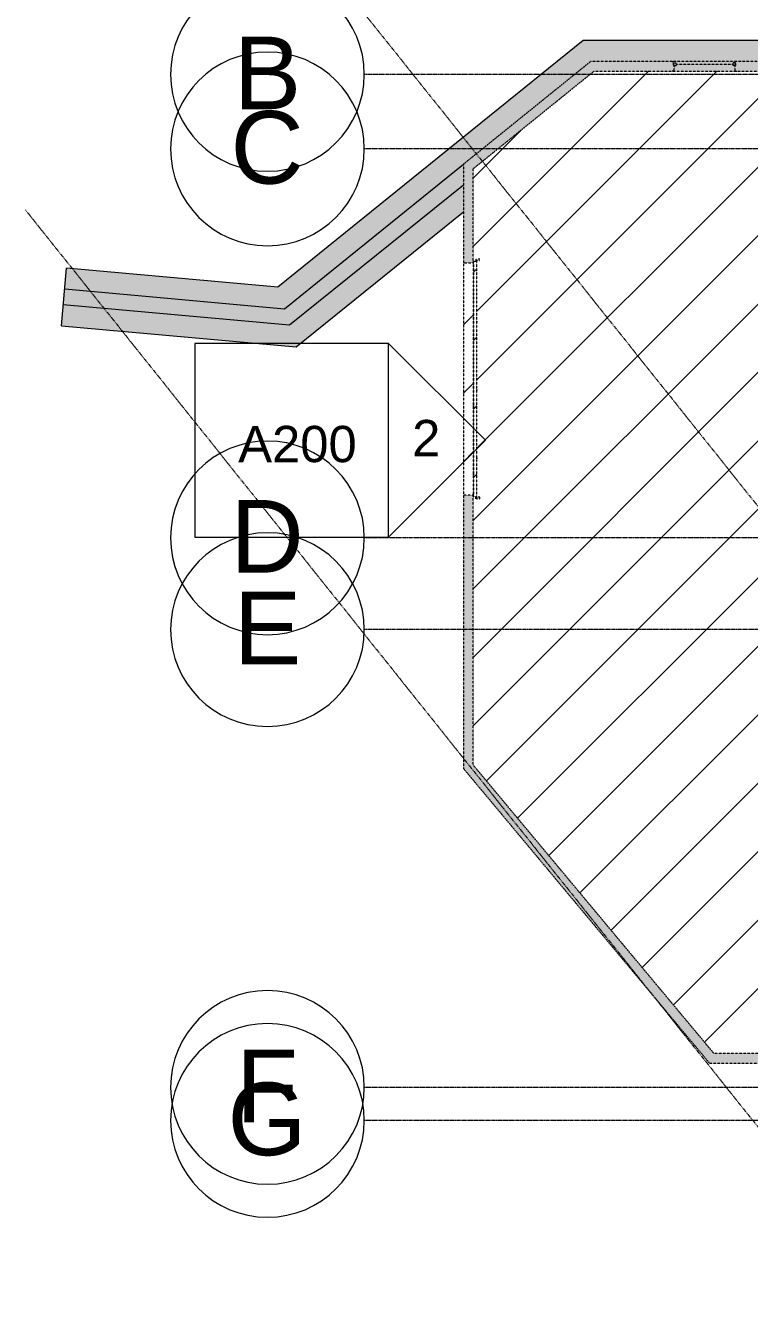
# Model space of a CAD drawing. Header units: inches. Extents: x -4124 to 1943, y 10204 to 12096.
# Drawn here: x -4124 to -3675, y 10694 to 11479 of the extents above; entities that cross this region are included whole.
import ezdxf

# ---------------------------------------------------------------- set-up
doc = ezdxf.new("R2010")
doc.units = ezdxf.units.IN
doc.header["$MEASUREMENT"] = 0
for name, pattern in [('Demolished', [0.1875, 0.125, -0.0625]), ('Double Dash 3_8_', [1, 0.375, -0.125, 0.125, -0.125, 0.125, -0.125]), ('Grid Line 1_2_', [0.875, 0.5, -0.125, 0.125, -0.125])]:
    doc.linetypes.add(name, pattern=pattern)
for name, color, linetype, lineweight in [('A-DOOR-5', 10, 'Demolished', 9), ('A-DOOR-6', 1, 'Demolished', 15), ('A-DOOR-7', 20, 'Demolished', 9), ('A-GLAZ-1', 10, 'Demolished', 9), ('A-GLAZ-2', 1, 'Demolished', 15), ('A-WALL-2', 8, 'Continuous', 9), ('A-WALL-5', 1, 'Demolished', 15), ('C-BLDG-PADS-3', 20, 'Demolished', 9), ('C-BLDG-PADS-4', 10, 'Demolished', 9), ('C-PROP-LINE', 91, 'Double Dash 3_8_', 13), ('G-ANNO-SYMB', 111, 'Continuous', 9), ('S-FNDN-1', 10, 'Continuous', 9), ('S-FNDN-2', 50, 'Continuous', 9), ('S-FNDN-3', 173, 'Continuous', 9), ('S-GRID-1', 1, 'Grid Line 1_2_', 9), ('S-GRID-IDEN', 1, 'Continuous', 9)]:
    doc.layers.add(name, color=color, linetype=linetype, lineweight=lineweight)
doc.styles.add('Arial', font='arial.ttf', dxfattribs={"height": 45})
doc.styles.add('Arial_1', font='arial.ttf', dxfattribs={"height": 22.5})
pattern_1 = [(359.437, (-11193.875, -38.811), (21.213073511, 0.208569442), [])]

# ---------------------------------------------------------------- blocks, each defined once
blk = doc.blocks.new('Door-Sectional_DesignersChoice_Amarr - 16_x8_-1264162-DEMO PLAN - 1ST FLOOR')
at = {"layer": 'A-DOOR-7'}
h = blk.add_hatch(dxfattribs=at)
h.set_pattern_fill('FP_18', color=256, style=0, pattern_type=2)
h.set_pattern_definition(pattern_1)
h.paths.add_polyline_path([(-8.28, -38.44), (-8.28, -38.91), (-7.28, -38.91), (-7.28, -38.44)], flags=0)
h = blk.add_hatch(dxfattribs=at)
h.set_pattern_fill('FP_15', color=256, style=0, pattern_type=2)
h.set_pattern_definition([(324.736, (-11193.875, -1888.348), (21.212953, 15.000375), [])])
h.paths.add_polyline_path([(-7, -37.09), (-7, -37.15), (139, -37.09)], flags=0)
h = blk.add_hatch(dxfattribs=at)
h.set_pattern_fill('FP_16', color=256, style=0, pattern_type=2)
h.set_pattern_definition([(315, (-11193.875, -3883.542), (21.2132, 21.2132), [])])
h.paths.add_polyline_path([(-7, -39.03), (139, -39.03), (139, -37.15), (-7, -37.15)], flags=0)
h = blk.add_hatch(dxfattribs=at)
h.set_pattern_fill('FP_17', color=256, style=0, pattern_type=2)
h.set_pattern_definition([(324.736, (-11193.875, -2033.285), (21.212953, 15.000375), [])])
h.paths.add_polyline_path([(-7, -39.03), (-7, -39.09), (139, -39.03)], flags=0)
h = blk.add_hatch(dxfattribs=at)
h.set_pattern_fill('FP_18', color=256, style=0, pattern_type=2)
h.set_pattern_definition(pattern_1)
h.paths.add_polyline_path([(139.28, -38.44), (139.28, -38.91), (140.28, -38.91), (140.28, -38.44)], flags=0)
at = {"layer": 'A-DOOR-5'}
for p, q in [((-8.28, -38.91), (-8.28, -38.44)), ((-8.28, -38.44), (-7.28, -38.44)), ((-7.28, -38.44), (-7.28, -38.91)), ((-7, -37.15), (-7, -37.09)), ((-7, -37.09), (139, -37.09)), ((-7, -39.03), (-7, -37.15)), ((-7, -37.15), (139, -37.15)), ((-7, -39.09), (-7, -39.03)), ((-7, -39.03), (139, -39.03)), ((-7, -39.09), (139, -39.09)), ((139, -37.09), (139, -37.15)), ((139, -37.15), (139, -39.03)), ((139, -39.03), (139, -39.09)), ((139.28, -38.91), (139.28, -38.44)), ((139.28, -38.44), (140.28, -38.44)), ((140.28, -38.44), (140.28, -38.91))]:
    blk.add_line(p, q, dxfattribs=at)
at = {"layer": 'A-DOOR-6'}
for p, q in [((-7.28, -38.91), (-8.28, -38.91)), ((-8.28, -38.91), (-8.28, -40.91)), ((-7.28, -40.91), (-7.28, -38.91)), ((140.28, -38.91), (139.28, -38.91)), ((139.28, -38.91), (139.28, -40.91)), ((140.28, -40.91), (140.28, -38.91)), ((-8.28, -40.91), (-7.28, -40.91)), ((139.28, -40.91), (140.28, -40.91))]:
    blk.add_line(p, q, dxfattribs=at)
blk = doc.blocks.new('Casement 3x3 with Trim - 40_ x 48_-1264164-DEMO PLAN - 1ST FLOOR')
at = {"layer": 'A-GLAZ-2'}
for p, q in [((-20, 3), (-19.25, 3)), ((-19.25, 0.5), (-19.25, 3)), ((-19.25, 2.25), (-19.25, 0.5)), ((-19.25, 2.25), (-17.5, 2.25)), ((-19.25, 0.5), (-17.5, 0.5)), ((-19.25, 0.5), (-18.75, 0.5)), ((-18.75, -3), (-18.75, 0.5)), ((-17.5, 2.25), (-17.5, 0.5)), ((-17.5, 1.375), (17.5, 1.375)), ((17.5, 2.25), (17.5, 0.5)), ((19.25, 2.25), (17.5, 2.25)), ((19.25, 0.5), (17.5, 0.5)), ((18.75, 0.5), (19.25, 0.5)), ((18.75, 0.5), (18.75, -3)), ((19.25, 0.5), (19.25, 3)), ((20, 3), (19.25, 3)), ((19.25, 2.25), (19.25, 0.5)), ((-18.75, -3), (-20, -3)), ((18.75, -3), (20, -3))]:
    blk.add_line(p, q, dxfattribs=at)
blk = doc.blocks.new('Family - ___-1264376-DEMO PLAN - 1ST FLOOR')
at = {"layer": 'C-PROP-LINE'}
for p, q in [((-4036.63, 11639.56), (-2946.18, 10274.36)), ((-4124.18, 11364.62), (-3246.3, 10265.54))]:
    blk.add_line(p, q, dxfattribs=at)
blk = doc.blocks.new('Grid - Grid Head - Circle-50561-DEMO PLAN - 1ST FLOOR')
at = {"layer": 'S-GRID-IDEN'}
for start, end in [(360, 180), (180, 360)]:
    blk.add_arc((0, 0), 0.25, start, end, dxfattribs=at)
blk = doc.blocks.new('Elevation - Detail Number-151647-DEMO PLAN - 1ST FLOOR')
at = {"layer": 'G-ANNO-SYMB'}
for p, q in [((0.25, 0.25), (-0.25, 0.25)), ((-0.25, 0.25), (-0.25, -0.25)), ((0.25, -0.25), (0.25, 0.25)), ((-0.25, -0.25), (0.25, -0.25))]:
    blk.add_line(p, q, dxfattribs=at)
blk = doc.blocks.new('Elevation - Detail Number-151370-DEMO PLAN - 1ST FLOOR')
at = {"layer": 'G-ANNO-SYMB'}
for p, q in [((0, 0.25), (-0.25, 0)), ((0.25, 0), (0, 0.25)), ((-0.25, 0), (0.25, 0))]:
    blk.add_line(p, q, dxfattribs=at)

msp = doc.modelspace()

# ---------------------------------------------------------------- hatches: boundary and pattern name
at = {"layer": 'A-WALL-2'}
for points in [[(-3846.8, 11390.01), (-3771.89, 11450.52), (-3781.44, 11450.52), (-3846.8, 11397.72)], [(-3212.45, 11450.52), (-3212.45, 11456.52), (-3774.01, 11456.52), (-3781.44, 11450.52), (-3218.45, 11450.52)], [(-3692.53, 10835.86), (-3852.8, 11027.91), (-3852.8, 11018.55), (-3700.34, 10835.86)], [(-3692.53, 10835.86), (-3667.45, 10835.86), (-3667.45, 10841.86), (-3697.54, 10841.86)]]:
    msp.add_hatch(color=256, dxfattribs=at).paths.add_polyline_path(points, flags=0)
h = msp.add_hatch(color=256, dxfattribs=at)
h.paths.add_polyline_path([(-3846.8, 11020.72), (-3846.8, 11187.87), (-3852.8, 11187.87), (-3852.8, 11027.91)], flags=0)
h.paths.add_polyline_path([(-3852.8, 11331.87), (-3846.8, 11331.87), (-3846.8, 11397.72), (-3852.8, 11392.87)], flags=0)
at = {"layer": 'C-BLDG-PADS-3'}
h = msp.add_hatch(dxfattribs=at)
h.set_pattern_fill('FP_21', color=256, style=0, pattern_type=2)
h.set_pattern_definition([(45, (0, 0), (-21.2132, 21.2132), [])])
h.paths.add_polyline_path([(-3213.45, 11411.52), (-3213.45, 11409.52), (-3212.45, 11409.52), (-3212.45, 11411.52)], flags=0)
h.paths.add_polyline_path([(-3697.54, 10841.86), (-3667.45, 10841.86), (-3667.45, 11278.12), (-3656.38, 11278.12), (-3656.32, 11278.26), (-3656.38, 11282.94), (-3656.46, 11283.12), (-3656.79, 11283.26), (-3658.2, 11283.26), (-3658.2, 11283.54), (-3654.2, 11283.54), (-3654.2, 11283.26), (-3655.62, 11283.26), (-3655.96, 11283.09), (-3656.09, 11282.79), (-3656.03, 11278.12), (-3428.38, 11278.12), (-3428.32, 11278.26), (-3428.38, 11282.94), (-3428.46, 11283.12), (-3428.79, 11283.26), (-3430.2, 11283.26), (-3430.2, 11283.54), (-3426.2, 11283.54), (-3426.2, 11283.26), (-3427.62, 11283.26), (-3427.96, 11283.09), (-3428.09, 11282.79), (-3428.03, 11278.12), (-3222.38, 11278.12), (-3222.32, 11278.26), (-3222.38, 11282.94), (-3222.46, 11283.12), (-3222.79, 11283.26), (-3224.2, 11283.26), (-3224.2, 11283.54), (-3220.2, 11283.54), (-3220.2, 11283.26), (-3221.62, 11283.26), (-3221.96, 11283.09), (-3222.09, 11282.79), (-3222.03, 11278.12), (-3218.45, 11278.12), (-3218.45, 11409.52), (-3219.2, 11409.52), (-3219.2, 11411.52), (-3217.27, 11411.52), (-3217.27, 11412.15), (-3215.39, 11412.15), (-3215.39, 11411.52), (-3213.45, 11411.52), (-3213.45, 11413.27), (-3212.45, 11413.27), (-3212.45, 11449.52), (-3213.45, 11449.52), (-3213.45, 11447.52), (-3215.39, 11447.52), (-3215.39, 11446.9), (-3217.27, 11446.9), (-3217.27, 11447.52), (-3219.2, 11447.52), (-3219.2, 11449.52), (-3218.45, 11449.52), (-3218.45, 11450.52), (-3771.89, 11450.52), (-3846.8, 11390.01), (-3846.8, 11331.87), (-3852.8, 11331.87), (-3852.8, 11187.87), (-3846.8, 11187.87), (-3846.8, 11020.72), (-3700.34, 10845.23)], flags=0)
h.paths.add_polyline_path([(-3845.1, 11185.59), (-3845.1, 11186.59), (-3842.63, 11186.59), (-3842.63, 11185.59), (-3844.63, 11185.59)], flags=0)
h.paths.add_polyline_path([(-3844.45, 11186.87), (-3846.45, 11186.87), (-3846.39, 11332.87), (-3844.45, 11332.87), (-3844.45, 11187.87)], flags=0)
h.paths.add_polyline_path([(-3845.1, 11333.16), (-3845.1, 11334.16), (-3842.63, 11334.16), (-3842.63, 11333.16), (-3844.63, 11333.16)], flags=0)
at = {"layer": 'S-FNDN-1'}
h = msp.add_hatch(color=256, dxfattribs=at)
h.paths.add_polyline_path([(-3956.37, 11279.65), (-3852.8, 11363.31), (-3852.8, 11380.02), (-3960.45, 11293.07)], flags=0)
h.paths.add_polyline_path([(-3963.58, 11303.39), (-3774.01, 11456.52), (-3778.6, 11469.52), (-3967.66, 11316.81), (-3964.28, 11305.68)], flags=0)
for points in [[(-3683.45, 11456.52), (-3212.45, 11456.52), (-3212.45, 11469.52), (-3778.6, 11469.52), (-3774.01, 11456.52), (-3695.49, 11456.52)], [(-3960.45, 11293.07), (-3949.26, 11302.1), (-4099.78, 11315.64), (-4100.67, 11305.68)]]:
    msp.add_hatch(color=256, dxfattribs=at).paths.add_polyline_path(points, flags=0)
at = {"layer": 'S-FNDN-2'}
msp.add_hatch(color=256, dxfattribs=at).paths.add_polyline_path([(-3949.26, 11302.1), (-3852.8, 11380.02), (-3852.8, 11392.87), (-3963.58, 11303.39)], flags=0)
h = msp.add_hatch(color=256, dxfattribs=at)
h.paths.add_polyline_path([(-3956.37, 11279.65), (-3960.45, 11293.07), (-4100.67, 11305.68), (-4101.84, 11292.73), (-3960.45, 11280.01)], flags=0)
h.paths.add_polyline_path([(-3963.58, 11303.39), (-3967.66, 11316.81), (-4098.61, 11328.59), (-4099.78, 11315.64), (-3989.07, 11305.68)], flags=0)

# ---------------------------------------------------------------- linework, layer by layer
at = {"layer": 'A-WALL-5'}
for p, q in [((-3774.01, 11456.52), (-3852.8, 11392.87)), ((-3846.8, 11390.01), (-3771.89, 11450.52)), ((-3723.45, 11456.52), (-3774.01, 11456.52)), ((-3771.89, 11450.52), (-3218.45, 11450.52)), ((-3212.45, 11456.52), (-3723.45, 11456.52)), ((-3852.8, 11392.87), (-3852.8, 11331.87)), ((-3846.8, 11331.87), (-3846.8, 11390.01)), ((-3852.8, 11331.87), (-3846.8, 11331.87)), ((-3846.8, 11187.87), (-3852.8, 11187.87)), ((-3852.8, 11187.87), (-3852.8, 11018.55)), ((-3846.8, 11020.72), (-3846.8, 11187.87)), ((-3852.8, 11018.55), (-3700.34, 10835.86)), ((-3697.54, 10841.86), (-3846.8, 11020.72)), ((-3667.45, 10841.86), (-3697.54, 10841.86)), ((-3700.34, 10835.86), (-3667.45, 10835.86))]:
    msp.add_line(p, q, dxfattribs=at)
at = {"layer": 'C-BLDG-PADS-4'}
msp.add_line((-3852.8, 11331.87), (-3852.8, 11187.87), dxfattribs=at)
at = {"layer": 'S-FNDN-3'}
for p, q in [((-3778.6, 11469.52), (-3967.66, 11316.81)), ((-3225.45, 11469.52), (-3778.6, 11469.52)), ((-3963.58, 11303.39), (-3852.8, 11392.87)), ((-3852.8, 11380.02), (-3960.45, 11293.07)), ((-3956.37, 11279.65), (-3852.8, 11363.31)), ((-4101.84, 11292.73), (-4098.61, 11328.59)), ((-3967.66, 11316.81), (-4098.61, 11328.59)), ((-4099.78, 11315.64), (-3963.58, 11303.39)), ((-3960.45, 11293.07), (-4100.67, 11305.68)), ((-4101.84, 11292.73), (-3956.37, 11279.65))]:
    msp.add_line(p, q, dxfattribs=at)
at = {"layer": 'S-GRID-1'}
for p, q in [((-2971.96, 11448.52), (-3914.18, 11448.52)), ((-1362.8, 11402.4), (-3914.18, 11402.4)), ((-1362.8, 11161.4), (-3914.18, 11161.4)), ((-2971.96, 11104.52), (-3914.18, 11104.52)), ((-1362.8, 10820.89), (-3914.18, 10820.89)), ((-1362.8, 10800.4), (-3914.18, 10800.4))]:
    msp.add_line(p, q, dxfattribs=at)

# ---------------------------------------------------------------- block references
at = {"layer": 'A-DOOR-5', "rotation": 89.99999999999959}
msp.add_blockref('Door-Sectional_DesignersChoice_Amarr - 16_x8_-1264162-DEMO PLAN - 1ST FLOOR', (-3883.54, 11193.87), dxfattribs=at)
at = {"layer": 'A-GLAZ-1'}
msp.add_blockref('Casement 3x3 with Trim - 40_ x 48_-1264164-DEMO PLAN - 1ST FLOOR', (-3703.45, 11453.52), dxfattribs=at)
at = {"layer": 'C-PROP-LINE'}
msp.add_blockref('Family - ___-1264376-DEMO PLAN - 1ST FLOOR', (0, 0), dxfattribs=at)
at = {"layer": 'G-ANNO-SYMB', "xscale": 239.9999999999998, "yscale": 239.9999999999998, "zscale": 239.9999999999998}
msp.add_blockref('Elevation - Detail Number-151647-DEMO PLAN - 1ST FLOOR', (-3959.11, 11221.9), dxfattribs=at)
at = {"layer": 'G-ANNO-SYMB', "extrusion": (0, 0, -1), "xscale": 239.9999999999998, "yscale": 239.9999999999998, "zscale": 239.9999999999998, "rotation": 90.00000000000001}
msp.add_blockref('Elevation - Detail Number-151370-DEMO PLAN - 1ST FLOOR', (3899.11, 11221.9), dxfattribs=at)
at = {"layer": 'S-GRID-IDEN', "xscale": 239.9999999999998, "yscale": 239.9999999999998, "zscale": 239.9999999999998}
for p, rotation in [((-3974.18, 11448.52), 89.99999999999942), ((-3974.18, 11402.4), 89.9999999999996), ((-3974.18, 11161.4), 89.9999999999996), ((-3974.18, 11104.52), 89.99999999999967), ((-3974.18, 10820.89), 89.9999999999996), ((-3974.18, 10800.4), 89.9999999999996)]:
    msp.add_blockref('Grid - Grid Head - Circle-50561-DEMO PLAN - 1ST FLOOR', p, dxfattribs=dict(at, rotation=rotation))

# ---------------------------------------------------------------- texts
at = {"layer": 'G-ANNO-SYMB', "char_height": 22.5, "attachment_point": 1, "style": 'Arial_1'}
for s, insert, width in [('A200', (-3992.3, 11230.78), 89.385), ('2', (-3884.54, 11234.46), 21.21)]:
    msp.add_mtext(s, dxfattribs=dict(at, insert=insert, width=width))
at = {"layer": 'S-GRID-IDEN', "char_height": 45, "attachment_point": 1, "style": 'Arial'}
for s, insert, width in [('B', (-3995.19, 11471.97), 50.7525), ('C', (-3997.08, 11425.85), 55.2975), ('D', (-3997.08, 11184.85), 55.2975), ('E', (-3995.19, 11127.97), 50.7525), ('F', (-3993.63, 10844.34), 46.965), ('G', (-3998.93, 10823.85), 59.8425)]:
    msp.add_mtext(s, dxfattribs=dict(at, insert=insert, width=width))

doc.saveas('drawing.dxf')
